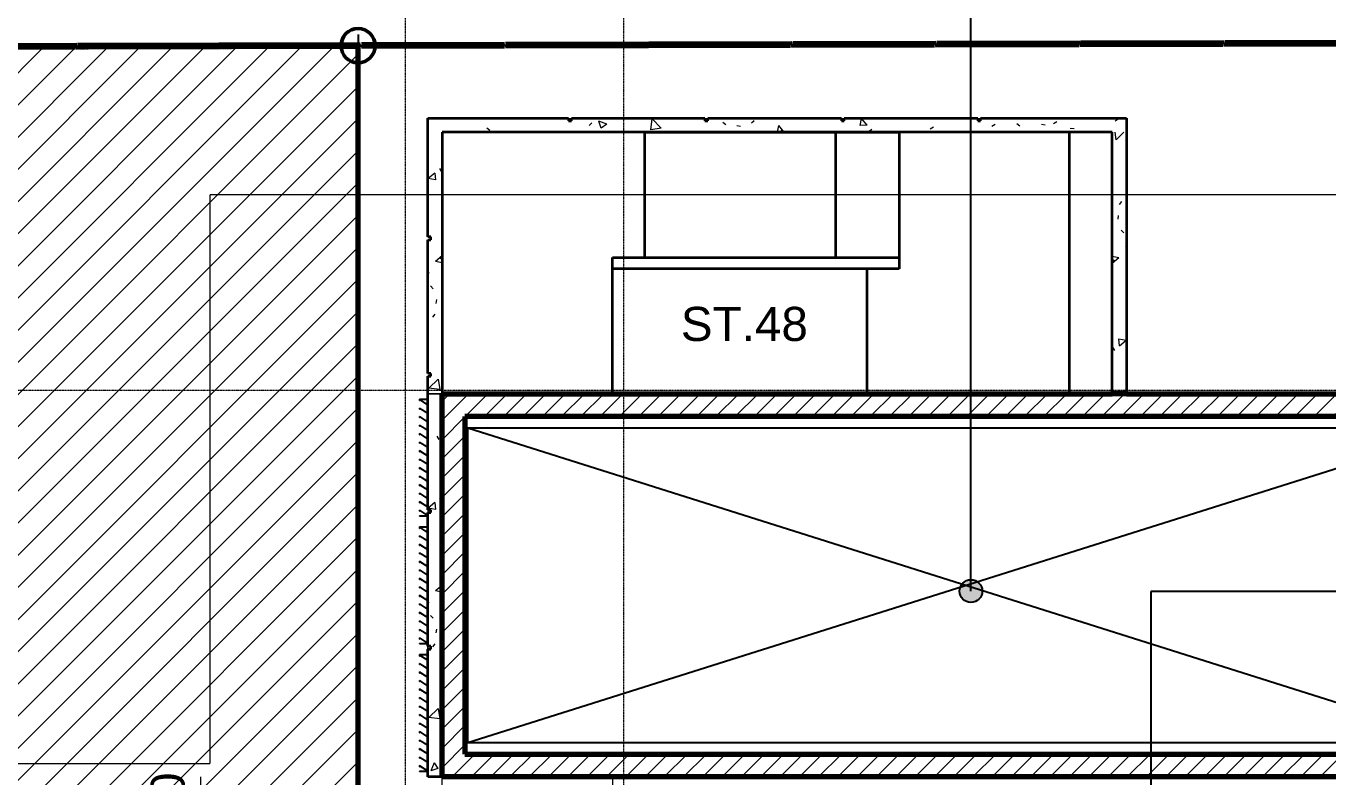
# Model space of a CAD drawing. Header units: millimetres. Extents: x -915437 to -840849, y -5243 to 29956.
# Drawn here: x -898142 to -886689, y 12852 to 19457 of the extents above; entities that cross this region are included whole.
import ezdxf

# ---------------------------------------------------------------- set-up
doc = ezdxf.new("R2010")
doc.units = ezdxf.units.MM
for name, pattern in [('DPA_Boundary 100', [7.5, 0, -1.5, 3, -1.5, 0, -1.5]), ('DPA_Grid _ Level 100', [10, 5.5, -1.6, 1.3, -1.6]), ('DPA_Hidden 100', [7.2, 4.7, -2.5]), ('DPA_ROW', [32.5, 15, -2.5, 5, -2.5, 5, -2.5])]:
    doc.linetypes.add(name, pattern=pattern)
for name, color, linetype, lineweight in [('_ _ A-DETL-OPENING', 1, 'Continuous', 25), ('A-ANNO-DIMS', 1, 'Continuous', 9), ('A-ANNO-DIMS-100', 1, 'Continuous', 9), ('A-ANNO-NOTE', 3, 'Continuous', 25), ('A-DETL', 1, 'Continuous', 70), ('A-DETL-GENF', 2, 'Continuous', 35), ('A-GENM', 1, 'Continuous', 9), ('A-GLAZ-CURT', 2, 'Continuous', 9), ('A-ROOM-IDEN', 3, 'Continuous', 25), ('A-WALL', 5, 'Continuous', 35), ('A-WALL-FNSH', 2, 'Continuous', 35), ('A-WALL-PATT', 1, 'Continuous', 35), ('C-PROP-LINE', 10, 'DPA_ROW', 100), ('S-GRID', 251, 'Continuous', 9), ('S-STRS-IDEN', 3, 'Continuous', 25), ('S-STRS-MBND', 2, 'Continuous', 35)]:
    doc.layers.add(name, color=color, linetype=linetype, lineweight=lineweight)
doc.styles.add('Arial_3', font='arial.ttf', dxfattribs={"height": 300})
doc.dimstyles.new('DPA-DIM-3_0_C-T', dxfattribs={"dimscale": 304.8, "dimtxt": 306.07782, "dimasz": 0.492126, "dimexe": 0.656168, "dimexo": 0.0625, "dimgap": 0.164042, "dimtad": 0, "dimjust": 2, "dimdec": 0, "dimzin": 0, "dimdsep": 46, "dimtxsty": 'Arial_3', "dimblk1": 'DOTBLANK', "dimblk2": 'OBLIQUE', "dimsah": 1, "dimcen": 0.09, "dimdle": 0.656168, "dimadec": 8, "dimazin": 0, "dimtfac": 1, "dimtdec": 4, "dimtix": 1, "dimtmove": 2, "dimatfit": 3, "dimfxl": 1.312336, "dimfxlon": 1, "dimtvp": 1, "dimtolj": 1, "dimtzin": 0, "dimarcsym": 2})
pattern_1 = [(45, (0, 0), (-84.852814, 84.852814), [])]

# ---------------------------------------------------------------- blocks, each defined once
blk = doc.blocks.new('DPA_CP_Entrance Louver Grill Vertical Z - Louver Grill Vertical Z-18397856-4211-01 ENLARGED ENTRANCE 1 GROUND LEVEL - REFLECTED CEILING PLAN')
at = {"layer": 'A-GLAZ-CURT'}
for p, q in [((-514, 127), (-562, 127)), ((-562, 127), (-562, 125)), ((-562, 125), (-562, 127)), ((-562, 127), (-514, 127)), ((-562, 50), (-562, 125)), ((-562, 125), (-562, 50)), ((-562, 50), (-562, 125)), ((-562, 125), (-562, 50)), ((-512, 200), (-514, 200)), ((-514, 200), (-514, 127)), ((-514, 127), (-514, 200)), ((-514, 200), (-512, 200)), ((-512, 126), (-512, 200)), ((-512, 200), (-512, 126)), ((514, 200), (512, 200)), ((512, 200), (512, 126)), ((512, 126), (512, 200)), ((512, 200), (514, 200)), ((514, 127), (514, 200)), ((514, 200), (514, 127)), ((562, 127), (514, 127)), ((514, 127), (562, 127)), ((-562, 50), (-562, 0)), ((-562, 0), (-562, 50))]:
    blk.add_line(p, q, dxfattribs=at)
blk = doc.blocks.new('DPA_CP_Entrance Louver Grill Vertical Z - Louver Grill Vertical Z-V10-4211-01 ENLARGED ENTRANCE 1 GROUND LEVEL - REFLECTED CEILING PLAN')
at = {"layer": 'A-GLAZ-CURT'}
for p, q in [((-514, 127), (-562, 127)), ((-562, 127), (-514, 127)), ((-512, 200), (-514, 200)), ((-514, 200), (-514, 127)), ((-514, 127), (-514, 200)), ((-514, 200), (-512, 200)), ((-512, 126), (-512, 200)), ((-512, 200), (-512, 126)), ((-458, 125), (-483, 125)), ((-458, 125), (-483, 125)), ((-458, 125), (-483, 125)), ((-458, 125), (-483, 125)), ((514, 200), (512, 200)), ((512, 200), (512, 126)), ((512, 126), (512, 200)), ((512, 200), (514, 200)), ((514, 127), (514, 200)), ((514, 200), (514, 127)), ((562, 127), (514, 127)), ((514, 127), (562, 127)), ((562, 125), (562, 127)), ((562, 127), (562, 125)), ((562, 50), (562, 125)), ((562, 125), (562, 50)), ((562, 50), (562, 125)), ((562, 125), (562, 50)), ((562, 0), (562, 50)), ((562, 50), (562, 0))]:
    blk.add_line(p, q, dxfattribs=at)
blk = doc.blocks.new('DPA_CP_Entrance Louver Grill Vertical Z - Louver Grill Vertical Z-V11-4211-01 ENLARGED ENTRANCE 1 GROUND LEVEL - REFLECTED CEILING PLAN')
at = {"layer": 'A-GLAZ-CURT'}
for p, q in [((-514, 127), (-562, 127)), ((-562, 127), (-514, 127)), ((-560, 125), (-535, 125)), ((-535, 125), (-560, 125)), ((-535, 125), (-560, 125)), ((-535, 125), (-560, 125)), ((-535, 125), (-560, 125)), ((-535, 125), (-560, 125)), ((-512, 200), (-514, 200)), ((-514, 200), (-514, 127)), ((-514, 127), (-514, 200)), ((-514, 200), (-512, 200)), ((-512, 126), (-512, 200)), ((-512, 200), (-512, 126)), ((514, 200), (512, 200)), ((512, 200), (512, 126)), ((512, 126), (512, 200)), ((512, 200), (514, 200)), ((514, 127), (514, 200)), ((514, 200), (514, 127)), ((562, 127), (514, 127)), ((514, 127), (562, 127))]:
    blk.add_line(p, q, dxfattribs=at)
blk = doc.blocks.new('GM_Louver Grill Vertical Z - Z Profile-V24-4211-01 ENLARGED ENTRANCE 1 GROUND LEVEL - REFLECTED CEILING PLAN')
at = {"layer": 'A-GENM'}
for p, q in [((46, 73), (1, 1)), ((1, 1), (46, 73)), ((4, 2), (50, 75)), ((50, 75), (4, 2)), ((30, 2), (4, 2)), ((4, 2), (30, 2)), ((50, 75), (40, 75)), ((40, 75), (40, 73)), ((40, 73), (40, 75)), ((40, 75), (50, 75)), ((40, 73), (46, 73)), ((46, 73), (40, 73))]:
    blk.add_line(p, q, dxfattribs=at)
blk = doc.blocks.new('GM_Louver Grill Vertical Z - Z Profile-V25-4211-01 ENLARGED ENTRANCE 1 GROUND LEVEL - REFLECTED CEILING PLAN')
at = {"layer": 'A-GENM'}
for p, q in [((46, 73), (1, 1)), ((1, 1), (46, 73)), ((4, 2), (50, 75)), ((50, 75), (4, 2)), ((30, 2), (4, 2)), ((4, 2), (30, 2)), ((49, 75), (40, 75)), ((40, 75), (40, 73)), ((40, 73), (40, 75)), ((40, 75), (50, 75)), ((40, 73), (46, 73)), ((46, 73), (40, 73))]:
    blk.add_line(p, q, dxfattribs=at)
blk = doc.blocks.new('GM_Louver Grill Vertical Z - Z Profile-V26-4211-01 ENLARGED ENTRANCE 1 GROUND LEVEL - REFLECTED CEILING PLAN')
at = {"layer": 'A-GENM'}
for p, q in [((46, 73), (1, 1)), ((1, 1), (46, 73)), ((4, 2), (50, 75)), ((50, 75), (4, 2)), ((30, 2), (4, 2)), ((4, 2), (30, 2)), ((28, 0), (30, 0)), ((30, 0), (28, 0)), ((30, 0), (30, 2)), ((30, 2), (30, 0)), ((50, 75), (40, 75)), ((40, 75), (40, 73)), ((40, 73), (40, 75)), ((40, 75), (50, 75)), ((40, 73), (46, 73)), ((46, 73), (40, 73))]:
    blk.add_line(p, q, dxfattribs=at)
blk = doc.blocks.new('GM_Louver Grill Vertical Z - Z Profile-V27-4211-01 ENLARGED ENTRANCE 1 GROUND LEVEL - REFLECTED CEILING PLAN')
at = {"layer": 'A-GENM'}
for p, q in [((1, 1), (46, 73)), ((46, 72), (1, 1)), ((4, 2), (50, 75)), ((50, 75), (4, 2)), ((30, 2), (4, 2)), ((4, 2), (30, 2)), ((50, 75), (40, 75)), ((40, 75), (40, 73)), ((40, 73), (40, 75)), ((40, 75), (50, 75)), ((40, 73), (46, 73)), ((46, 73), (40, 73))]:
    blk.add_line(p, q, dxfattribs=at)
blk = doc.blocks.new('System Panel - Facade_Solid Panel 100mm-18344664-4211-01 ENLARGED ENTRANCE 1 GROUND LEVEL - REFLECTED CEILING PLAN')
at = {"layer": 'A-GLAZ-CURT'}
for p, q in [((-750, -150), (-750, -50)), ((-750, -50), (750, -50)), ((750, -50), (750, -150)), ((750, -150), (-750, -150))]:
    blk.add_line(p, q, dxfattribs=at)
blk = doc.blocks.new('Family - ___-5116072-4211-01 ENLARGED ENTRANCE 1 GROUND LEVEL - REFLECTED CEILING PLAN')
at = {"layer": 'C-PROP-LINE'}
for p, q in [((-895222, 19284), (-909285, 19251)), ((-877522, 19325), (-895222, 19284))]:
    blk.add_line(p, q, dxfattribs=at)
blk = doc.blocks.new('DPA_GM_ROW_Node - Small-3986038-4211-01 ENLARGED ENTRANCE 1 GROUND LEVEL - REFLECTED CEILING PLAN')
at = {"layer": 'A-ANNO-NOTE'}
for p, q in [((0, 0), (-1, 0)), ((0, 1), (0, 0)), ((0, 0), (1, 0)), ((0, -1), (0, 0))]:
    blk.add_line(p, q, dxfattribs=at)
at = {"layer": 'A-ANNO-NOTE', "lineweight": 50}
blk.add_circle((0, 0), 1.5, dxfattribs=at)
blk = doc.blocks.new('DIMBLOCK47-4211-01 ENLARGED ENTRANCE 1 GROUND LEVEL - REFLECTED CEILING PLAN')
at = {"layer": 'A-ANNO-DIMS-100'}
for p, q in [((-896606, 12142), (-896606, 12852)), ((-896206, 12652), (-896806, 12652)), ((-896606, 12652), (-896206, 12652)), ((-896206, 12142), (-896806, 12142)), ((-896606, 12142), (-896206, 12142))]:
    blk.add_line(p, q, dxfattribs=at)
at = {"layer": 'A-ANNO-DIMS-100', "lineweight": 35}
for q in [(-896706, 12752), (-896506, 12552)]:
    blk.add_line((-896606, 12652), q, dxfattribs=at)
at = {"layer": 'A-ANNO-DIMS-100', "color": 0, "insert": (-897046, 12192), "char_height": 300, "width": 830.65, "attachment_point": 1, "rotation": 90, "line_spacing_factor": 0.941778, "style": 'Arial_3'}
blk.add_mtext('510', dxfattribs=at)
blk = doc.blocks.new('_DotBlank')
at = {"color": 0, "linetype": 'ByBlock', "lineweight": -2}
blk.add_line((-0.5, 0), (-1, 0), dxfattribs=at)
blk.add_circle((0, 0), 0.5, dxfattribs=at)
blk = doc.blocks.new('_Oblique')
at = {"color": 0, "linetype": 'ByBlock', "lineweight": -2}
blk.add_line((-0.5, -0.5), (0.5, 0.5), dxfattribs=at)

msp = doc.modelspace()

# ---------------------------------------------------------------- hatches: boundary and pattern name
at = {"layer": 'A-DETL-GENF', "lineweight": 9}
h = msp.add_hatch(dxfattribs=at)
h.set_pattern_fill('FP_17', color=8, style=0, pattern_type=2)
h.set_pattern_definition([(45, (0, 0), (-141.421356, 141.421356), [])])
h.paths.add_polyline_path([(-909284.6, 11314.5), (-895221.6, 11441.7), (-895221.6, 19283.7), (-909284.6, 19251)])
at = {"layer": 'A-ROOM-IDEN'}
h = msp.add_hatch(color=256, dxfattribs=at)
edge = h.paths.add_edge_path()
edge.add_arc((-889830.1, 14486.5), 100, 0, 360)
at = {"layer": 'A-WALL-PATT', "lineweight": 9}
h = msp.add_hatch(dxfattribs=at)
h.set_pattern_fill('FP_8', color=256, angle=-230, style=0, pattern_type=2)
h.set_pattern_definition([(220, (-894482.4, 17434.5), (63.76, -728.74), [76.2, -838.2]), (275, (-894482.4, 17434.5), (-764.23, 140.97), [60.96, -670.56]), (169.55, (-894477.06, 17373.8), (-700.47, -587.77), [64.76, -712.36]), (223.82, (-894685.6, 17434.5), (168.2, -1084.3), [114.3, -1257.3]), (173.36, (-894671.6, 17344.2), (-989.7, -949.6), [97.14, -1068.54]), (278.82, (-894685.6, 17434.5), (-989.7, -949.6), [91.44, -1005.84]), (249, (-894634.8, 17332.9), (409.06, -606.46), [76.2, -838.2]), (304, (-894634.8, 17332.9), (-736.75, -247.2), [60.96, -670.56]), (198.55, (-894600.7, 17282.4), (-327.7, -853.67), [64.76, -712.36]), (232.5, (-894482.37, 17434.52), (-338.22, -12.355), [33.53, -628.9, 33.53, -1320.29]), (232.5, (-894482.37, 17434.52), (-338.22, -12.355), [-695.96, -647.19, 33.53, -639.57]), (262.5, (-894482.37, 17434.52), (-400.72, -267.28), [33.53, -354.58, 33.53, -870.2]), (262.5, (-894482.37, 17434.52), (-400.72, -267.28), [-421.64, -613.66, 33.53, -223.01]), (302.5, (-894482.37, 17661.1), (22.915, -542.363), [33.53, -220.47, 33.53, -1810.51]), (302.5, (-894482.37, 17661.1), (22.915, -542.363), [-287.53, -758.95, 33.53, -1018.03]), (312.5, (-894482.37, 17762.7), (-101.7, -592.52), [33.53, -296.67, 33.53, -1239.52]), (312.5, (-894482.37, 17762.7), (-101.7, -592.52), [-363.73, -492.76, 33.53, -713.23])])
h.paths.add_polyline_path([(-894607.4, 16222), (-894482.4, 16222), (-894482.4, 18647), (-894607.4, 18647), (-894607.4, 17602), (-894582.4, 17602), (-894582.4, 17577), (-894607.4, 17577), (-894607.4, 16402), (-894582.4, 16402), (-894582.4, 16377), (-894607.4, 16377), (-894607.4, 16255.8)])
h = msp.add_hatch(dxfattribs=at)
h.set_pattern_fill('FP_9', color=256, angle=310, style=0, pattern_type=2)
h.set_pattern_definition([(130, (-891472.4, 18522), (-728.74, -63.76), [76.2, -838.2]), (185, (-891472.4, 18522), (140.97, 764.23), [60.96, -670.56]), (79.55, (-891533.1, 18516.7), (-587.77, 700.47), [64.76, -712.36]), (133.816, (-891472.4, 18725.2), (-1084.32, -168.17), [114.3, -1257.3]), (83.364, (-891562.7, 18711.2), (-949.6, 989.7), [97.14, -1068.54]), (188.816, (-891472.4, 18725.2), (-949.6, 989.7), [91.44, -1005.84]), (159, (-891574, 18674.4), (-606.46, -409.06), [76.2, -838.2]), (214, (-891574, 18674.4), (-247.2, 736.75), [60.96, -670.56]), (108.55, (-891624.5, 18640.3), (-853.67, 327.69), [64.76, -712.36]), (142.5, (-891472.37, 18522.02), (-12.355, 338.22), [33.53, -628.904, 33.53, -1320.29]), (142.5, (-891472.37, 18522.02), (-12.355, 338.22), [-695.96, -647.19, 33.53, -639.57]), (172.5, (-891472.37, 18522.02), (-267.28, 400.72), [33.53, -354.584, 33.53, -870.204]), (172.5, (-891472.37, 18522.02), (-267.28, 400.72), [-421.64, -613.664, 33.53, -223.01]), (212.5, (-891245.8, 18522.02), (-542.363, -22.915), [33.53, -220.47, -1844.04]), (212.5, (-891245.8, 18522.02), (-542.363, -22.915), [-254, 33.53, -758.95, -1051.56]), (212.5, (-891245.8, 18522.02), (-542.363, -22.915), [-1046.48, 33.53, -1018.03]), (222.5, (-891144.2, 18522), (-592.52, 101.71), [33.53, -296.67, 33.53, -1239.52]), (222.5, (-891144.2, 18522), (-592.52, 101.71), [-363.73, -492.76, 33.53, -713.23])])
h.paths.add_polyline_path([(-888462.4, 18522), (-888462.4, 18647), (-889744.9, 18647), (-889744.9, 18622), (-889769.9, 18622), (-889769.9, 18647), (-890944.9, 18647), (-890944.9, 18622), (-890969.9, 18622), (-890969.9, 18647), (-892144.9, 18647), (-892144.9, 18622), (-892169.9, 18622), (-892169.9, 18647), (-893344.9, 18647), (-893344.9, 18622), (-893369.9, 18622), (-893369.9, 18647), (-894482.4, 18647), (-894482.4, 18522), (-888587.4, 18522)])
h = msp.add_hatch(dxfattribs=at)
h.set_pattern_fill('FP_10', color=256, angle=130, style=0, pattern_type=2)
h.set_pattern_definition([(40, (-888587.4, 17372), (-63.76, 728.74), [76.2, -838.2]), (95, (-888587.4, 17372), (764.23, -140.97), [60.96, -670.56]), (349.55, (-888592.7, 17432.75), (700.47, 587.77), [64.76, -712.36]), (43.82, (-888384.2, 17372), (-168.2, 1084.3), [114.3, -1257.3]), (353.36, (-888398.2, 17462.4), (989.7, 949.6), [97.14, -1068.54]), (98.82, (-888384.2, 17372), (989.7, 949.6), [91.44, -1005.84]), (69, (-888435, 17473.6), (-409.06, 606.46), [76.2, -838.2]), (124, (-888435, 17473.6), (736.75, 247.2), [60.96, -670.56]), (18.55, (-888469.06, 17524.16), (327.7, 853.67), [64.76, -712.36]), (52.5, (-888587.37, 17372.02), (338.22, 12.355), [33.53, -628.9, 33.53, -1320.29]), (52.5, (-888587.37, 17372.02), (338.22, 12.355), [-695.96, -647.19, 33.53, -639.57]), (82.5, (-888587.37, 17372.02), (400.72, 267.28), [33.53, -354.58, 33.53, -870.2]), (82.5, (-888587.37, 17372.02), (400.72, 267.28), [-421.64, -613.66, 33.53, -223.01]), (122.5, (-888587.37, 17145.45), (-22.915, 542.363), [33.53, -220.47, 33.53, -1810.51]), (122.5, (-888587.37, 17145.45), (-22.915, 542.363), [-287.53, -758.95, 33.53, -1018.03]), (132.5, (-888587.37, 17043.85), (101.7, 592.52), [33.53, -296.67, 33.53, -1239.52]), (132.5, (-888587.37, 17043.85), (101.7, 592.52), [-363.73, -492.76, 33.53, -713.23])])
h.paths.add_polyline_path([(-888462.4, 16222), (-888462.4, 18522), (-888587.4, 18522), (-888587.4, 16222)])
h = msp.add_hatch(dxfattribs=at)
h.set_pattern_fill('FP_2', color=256, angle=-230, style=0, pattern_type=2)
h.set_pattern_definition([(220, (-894482.4, 14537), (63.76, -728.74), [76.2, -838.2]), (275, (-894482.4, 14537), (-764.23, 140.97), [60.96, -670.56]), (169.55, (-894477.06, 14476.3), (-700.47, -587.77), [64.76, -712.36]), (223.816, (-894685.6, 14537), (168.17, -1084.3), [114.3, -1257.3]), (173.364, (-894671.6, 14446.7), (-989.7, -949.6), [97.14, -1068.54]), (278.816, (-894685.6, 14537), (-989.7, -949.6), [91.44, -1005.84]), (249, (-894634.8, 14435.4), (409.06, -606.46), [76.2, -838.2]), (304, (-894634.8, 14435.4), (-736.75, -247.2), [60.96, -670.56]), (198.55, (-894600.7, 14384.9), (-327.69, -853.67), [64.76, -712.36]), (232.5, (-894482.37, 14537.02), (-338.22, -12.355), [33.53, -628.904, 33.53, -1320.29]), (232.5, (-894482.37, 14537.02), (-338.22, -12.355), [-695.96, -647.19, 33.53, -639.57]), (262.5, (-894482.37, 14537.02), (-400.72, -267.28), [33.53, -354.584, 33.53, -870.204]), (262.5, (-894482.37, 14537.02), (-400.72, -267.28), [-421.64, -613.664, 33.53, -223.01]), (302.5, (-894482.37, 14763.6), (22.915, -542.363), [33.53, -220.47, 33.53, -1810.51]), (302.5, (-894482.37, 14763.6), (22.915, -542.363), [-287.53, -758.95, 33.53, -1018.03]), (312.5, (-894482.37, 14865.2), (-101.71, -592.52), [33.53, -296.67, 33.53, -1239.52]), (312.5, (-894482.37, 14865.2), (-101.71, -592.52), [-363.73, -492.76, 33.53, -713.23])])
h.paths.add_polyline_path([(-894482.4, 12852), (-894482.4, 16222), (-894607.4, 16222), (-894607.4, 15202), (-894582.4, 15202), (-894582.4, 15177), (-894607.4, 15177), (-894607.4, 14002), (-894582.4, 14002), (-894582.4, 13977), (-894607.4, 13977), (-894607.4, 12852), (-894493.5, 12852)])
h = msp.add_hatch(dxfattribs=at)
h.set_pattern_fill('FP_1', color=256, style=0, pattern_type=2)
h.set_pattern_definition(pattern_1)
h.paths.add_polyline_path([(-885482.4, 16022), (-885482.4, 16222), (-894482.4, 16222), (-894482.4, 16022), (-888154.4, 16022)])
h = msp.add_hatch(dxfattribs=at)
h.set_pattern_fill('FP_1', color=256, style=0, pattern_type=2)
h.set_pattern_definition(pattern_1)
h.paths.add_polyline_path([(-894282.4, 12852), (-894282.4, 16022), (-894482.4, 16022), (-894482.4, 12852)])
h = msp.add_hatch(dxfattribs=at)
h.set_pattern_fill('FP_1', color=256, style=0, pattern_type=2)
h.set_pattern_definition(pattern_1)
h.paths.add_polyline_path([(-885513.1, 12852), (-885282.4, 12852), (-885282.4, 13052), (-894282.4, 13052), (-894282.4, 12852), (-885777.2, 12852)])

# ---------------------------------------------------------------- linework, layer by layer
at = {"layer": '_ _ A-DETL-OPENING'}
for p, q in [((-885482.4, 15922), (-894255.4, 13152)), ((-894255.4, 15922), (-885482.4, 13152)), ((-894255.4, 13152), (-894255.4, 15922)), ((-894255.4, 15922), (-885482.4, 15922)), ((-885482.4, 13152), (-894255.4, 13152))]:
    msp.add_line(p, q, dxfattribs=at)
at = {"layer": 'A-DETL', "linetype": 'DPA_Boundary 100', "lineweight": 100}
msp.add_line((-895221.6, 19283.7), (-909284.6, 19251), dxfattribs=at)
at = {"layer": 'A-DETL', "linetype": 'DPA_Hidden 100'}
msp.add_line((-895221.6, 11441.7), (-895221.6, 19283.7), dxfattribs=at)
at = {"layer": 'A-DETL', "linetype": 'DPA_Hidden 100', "lineweight": 9}
for p, q in [((-847407.4, 17972), (-896525.4, 17972)), ((-896525.4, 17972), (-896525.4, 12966.4)), ((-896525.4, 12966.4), (-909284.6, 12966.4))]:
    msp.add_line(p, q, dxfattribs=at)
at = {"layer": 'A-ROOM-IDEN'}
for p, q in [((-889830.1, 14486.5), (-889830.1, 20793.8)), ((-888248.4, 14483.9), (-888248.4, 3212.8)), ((-882957.3, 14483.9), (-888248.4, 14483.9))]:
    msp.add_line(p, q, dxfattribs=at)
msp.add_circle((-889830.1, 14486.5), 100, dxfattribs=at)
at = {"layer": 'A-WALL', "color": 7, "lineweight": 70}
for p, q in [((-894482.4, 16022), (-894482.4, 16222)), ((-894482.4, 16222), (-888587.4, 16222)), ((-888462.4, 16222), (-888587.4, 16222)), ((-888462.4, 16222), (-885767.4, 16222)), ((-894482.4, 12852), (-894482.4, 16022)), ((-885482.4, 16022), (-894282.4, 16022)), ((-894282.4, 16022), (-894282.4, 13052)), ((-894282.4, 13052), (-885282.4, 13052)), ((-894282.4, 12852), (-894482.4, 12852)), ((-885282.4, 12852), (-894282.4, 12852))]:
    msp.add_line(p, q, dxfattribs=at)
at = {"layer": 'A-WALL-FNSH', "color": 250}
for p, q in [((-894607.4, 17602), (-894607.4, 18647)), ((-894607.4, 18647), (-894482.4, 18647)), ((-894482.4, 18647), (-893369.9, 18647)), ((-893369.9, 18647), (-893369.9, 18622)), ((-893369.9, 18622), (-893344.9, 18622)), ((-893344.9, 18622), (-893344.9, 18647)), ((-893344.9, 18647), (-892169.9, 18647)), ((-892169.9, 18647), (-892169.9, 18622)), ((-892169.9, 18622), (-892144.9, 18622)), ((-892144.9, 18622), (-892144.9, 18647)), ((-892144.9, 18647), (-890969.9, 18647)), ((-890969.9, 18647), (-890969.9, 18622)), ((-890969.9, 18622), (-890944.9, 18622)), ((-890944.9, 18622), (-890944.9, 18647)), ((-890944.9, 18647), (-889769.9, 18647)), ((-889769.9, 18647), (-889769.9, 18622)), ((-889769.9, 18622), (-889744.9, 18622)), ((-889744.9, 18622), (-889744.9, 18647)), ((-889744.9, 18647), (-888462.4, 18647)), ((-888462.4, 18647), (-888462.4, 18522)), ((-894482.4, 18522), (-894482.4, 16222)), ((-888587.4, 18522), (-894482.4, 18522)), ((-888587.4, 16222), (-888587.4, 18522)), ((-888462.4, 18522), (-888462.4, 16222)), ((-894582.4, 17602), (-894607.4, 17602)), ((-894607.4, 16402), (-894607.4, 17577)), ((-894607.4, 17577), (-894582.4, 17577)), ((-894582.4, 17577), (-894582.4, 17602)), ((-894582.4, 16402), (-894607.4, 16402)), ((-894582.4, 16377), (-894582.4, 16402)), ((-894607.4, 16222), (-894607.4, 16377)), ((-894607.4, 16377), (-894582.4, 16377)), ((-894607.4, 15202), (-894607.4, 16222)), ((-894482.4, 16222), (-894482.4, 12852)), ((-894582.4, 15202), (-894607.4, 15202)), ((-894607.4, 14002), (-894607.4, 15177)), ((-894607.4, 15177), (-894582.4, 15177)), ((-894582.4, 15177), (-894582.4, 15202)), ((-894582.4, 14002), (-894607.4, 14002)), ((-894607.4, 12852), (-894607.4, 13977)), ((-894607.4, 13977), (-894582.4, 13977)), ((-894582.4, 13977), (-894582.4, 14002)), ((-894482.4, 12852), (-894607.4, 12852))]:
    msp.add_line(p, q, dxfattribs=at)
at = {"layer": 'S-GRID', "linetype": 'DPA_Grid _ Level 100'}
for p, q in [((-894805.4, -5243.1), (-894805.4, 26301)), ((-892882.4, -5243.1), (-892882.4, 26301)), ((-841739.4, 16252), (-911783.9, 16252))]:
    msp.add_line(p, q, dxfattribs=at)
at = {"layer": 'S-STRS-MBND'}
for p, q in [((-894482.4, 18522), (-894482.4, 16222)), ((-892702.4, 18522), (-894482.4, 18522)), ((-894482.4, 18522), (-894482.4, 16222)), ((-892702.4, 18522), (-894482.4, 18522)), ((-894482.4, 18522), (-894482.4, 16222)), ((-892702.4, 18522), (-894482.4, 18522)), ((-894482.4, 18522), (-894482.4, 16222)), ((-892702.4, 18522), (-894482.4, 18522)), ((-892702.4, 18522), (-892702.4, 17422)), ((-892702.4, 18522), (-892702.4, 17422)), ((-892702.4, 18522), (-892702.4, 17422)), ((-892702.4, 18522), (-892702.4, 17422)), ((-892702.4, 18522), (-891022.4, 18522)), ((-892702.4, 18522), (-890462.4, 18522)), ((-892702.4, 18522), (-890462.4, 18522)), ((-892702.4, 18522), (-890462.4, 18522)), ((-891022.4, 18522), (-891022.4, 17422)), ((-888962.4, 18522), (-890462.4, 18522)), ((-888962.4, 18522), (-890462.4, 18522)), ((-888962.4, 18522), (-890462.4, 18522)), ((-890462.4, 18522), (-890462.4, 17422)), ((-890462.4, 18522), (-890462.4, 17422)), ((-890462.4, 18522), (-890462.4, 17422)), ((-888962.4, 16222), (-888962.4, 18522)), ((-888962.4, 16222), (-888962.4, 18522)), ((-888962.4, 16222), (-888962.4, 18522)), ((-892982.4, 17422), (-892702.4, 17422)), ((-892982.4, 17322), (-892982.4, 17422)), ((-892982.4, 17422), (-892702.4, 17422)), ((-892982.4, 17322), (-892982.4, 17422)), ((-892982.4, 17422), (-892702.4, 17422)), ((-892982.4, 17322), (-892982.4, 17422)), ((-892982.4, 17422), (-892702.4, 17422)), ((-892982.4, 17322), (-892982.4, 17422)), ((-892702.4, 17422), (-891022.4, 17422)), ((-892702.4, 17422), (-890462.4, 17422)), ((-892702.4, 17422), (-890462.4, 17422)), ((-892702.4, 17422), (-890462.4, 17422)), ((-890462.4, 17422), (-890462.4, 17322)), ((-890462.4, 17422), (-890462.4, 17322)), ((-890462.4, 17422), (-890462.4, 17322)), ((-892982.4, 16222), (-892982.4, 17322)), ((-892982.4, 16222), (-892982.4, 17322)), ((-892982.4, 16222), (-892982.4, 17322)), ((-892982.4, 16222), (-892982.4, 17322)), ((-890742.4, 17322), (-892982.4, 17322)), ((-890742.4, 17322), (-892982.4, 17322)), ((-890742.4, 17322), (-892982.4, 17322)), ((-890742.4, 17322), (-892982.4, 17322)), ((-890462.4, 17322), (-890742.4, 17322)), ((-890462.4, 17322), (-890742.4, 17322)), ((-890462.4, 17322), (-890742.4, 17322)), ((-890742.4, 16222), (-890742.4, 17322)), ((-890742.4, 16222), (-890742.4, 17322)), ((-890742.4, 16222), (-890742.4, 17322)), ((-890742.4, 16222), (-890742.4, 17322)), ((-894482.4, 16222), (-892982.4, 16222)), ((-894482.4, 16222), (-892982.4, 16222)), ((-894482.4, 16222), (-892982.4, 16222)), ((-894482.4, 16222), (-892982.4, 16222)), ((-890742.4, 16222), (-892982.4, 16222)), ((-890742.4, 16222), (-892982.4, 16222)), ((-890742.4, 16222), (-892982.4, 16222)), ((-890742.4, 16222), (-892982.4, 16222)), ((-890742.4, 16222), (-888962.4, 16222)), ((-890742.4, 16222), (-888962.4, 16222)), ((-890742.4, 16222), (-888962.4, 16222))]:
    msp.add_line(p, q, dxfattribs=at)

# ---------------------------------------------------------------- block references
at = {"layer": 'A-ANNO-NOTE', "xscale": 100, "yscale": 100, "zscale": 100}
msp.add_blockref('DPA_GM_ROW_Node - Small-3986038-4211-01 ENLARGED ENTRANCE 1 GROUND LEVEL - REFLECTED CEILING PLAN', (-895221.6, 19283.7), dxfattribs=at)
at = {"layer": 'A-GENM', "rotation": 90.00000000000006}
for name, p in [('GM_Louver Grill Vertical Z - Z Profile-V24-4211-01 ENLARGED ENTRANCE 1 GROUND LEVEL - REFLECTED CEILING PLAN', (-894606.4, 16122)), ('GM_Louver Grill Vertical Z - Z Profile-V24-4211-01 ENLARGED ENTRANCE 1 GROUND LEVEL - REFLECTED CEILING PLAN', (-894606.4, 16047.1)), ('GM_Louver Grill Vertical Z - Z Profile-V25-4211-01 ENLARGED ENTRANCE 1 GROUND LEVEL - REFLECTED CEILING PLAN', (-894606.4, 15972.3)), ('GM_Louver Grill Vertical Z - Z Profile-V24-4211-01 ENLARGED ENTRANCE 1 GROUND LEVEL - REFLECTED CEILING PLAN', (-894606.4, 15897.4)), ('GM_Louver Grill Vertical Z - Z Profile-V24-4211-01 ENLARGED ENTRANCE 1 GROUND LEVEL - REFLECTED CEILING PLAN', (-894606.4, 15822.5)), ('GM_Louver Grill Vertical Z - Z Profile-V24-4211-01 ENLARGED ENTRANCE 1 GROUND LEVEL - REFLECTED CEILING PLAN', (-894606.4, 15747.7)), ('GM_Louver Grill Vertical Z - Z Profile-V24-4211-01 ENLARGED ENTRANCE 1 GROUND LEVEL - REFLECTED CEILING PLAN', (-894606.4, 15672.8)), ('GM_Louver Grill Vertical Z - Z Profile-V24-4211-01 ENLARGED ENTRANCE 1 GROUND LEVEL - REFLECTED CEILING PLAN', (-894606.4, 15597.9)), ('GM_Louver Grill Vertical Z - Z Profile-V24-4211-01 ENLARGED ENTRANCE 1 GROUND LEVEL - REFLECTED CEILING PLAN', (-894606.4, 15523)), ('GM_Louver Grill Vertical Z - Z Profile-V24-4211-01 ENLARGED ENTRANCE 1 GROUND LEVEL - REFLECTED CEILING PLAN', (-894606.4, 15448.2)), ('GM_Louver Grill Vertical Z - Z Profile-V24-4211-01 ENLARGED ENTRANCE 1 GROUND LEVEL - REFLECTED CEILING PLAN', (-894606.4, 15373.3)), ('GM_Louver Grill Vertical Z - Z Profile-V24-4211-01 ENLARGED ENTRANCE 1 GROUND LEVEL - REFLECTED CEILING PLAN', (-894606.4, 15298.4)), ('GM_Louver Grill Vertical Z - Z Profile-V24-4211-01 ENLARGED ENTRANCE 1 GROUND LEVEL - REFLECTED CEILING PLAN', (-894606.4, 15223.6)), ('GM_Louver Grill Vertical Z - Z Profile-V26-4211-01 ENLARGED ENTRANCE 1 GROUND LEVEL - REFLECTED CEILING PLAN', (-894606.4, 15148.7)), ('GM_Louver Grill Vertical Z - Z Profile-V24-4211-01 ENLARGED ENTRANCE 1 GROUND LEVEL - REFLECTED CEILING PLAN', (-894606.4, 14998.7)), ('GM_Louver Grill Vertical Z - Z Profile-V24-4211-01 ENLARGED ENTRANCE 1 GROUND LEVEL - REFLECTED CEILING PLAN', (-894606.4, 14923.8)), ('GM_Louver Grill Vertical Z - Z Profile-V24-4211-01 ENLARGED ENTRANCE 1 GROUND LEVEL - REFLECTED CEILING PLAN', (-894606.4, 14848.9)), ('GM_Louver Grill Vertical Z - Z Profile-V24-4211-01 ENLARGED ENTRANCE 1 GROUND LEVEL - REFLECTED CEILING PLAN', (-894606.4, 14774.1)), ('GM_Louver Grill Vertical Z - Z Profile-V24-4211-01 ENLARGED ENTRANCE 1 GROUND LEVEL - REFLECTED CEILING PLAN', (-894606.4, 14699.2)), ('GM_Louver Grill Vertical Z - Z Profile-V24-4211-01 ENLARGED ENTRANCE 1 GROUND LEVEL - REFLECTED CEILING PLAN', (-894606.4, 14624.3)), ('GM_Louver Grill Vertical Z - Z Profile-V24-4211-01 ENLARGED ENTRANCE 1 GROUND LEVEL - REFLECTED CEILING PLAN', (-894606.4, 14549.5)), ('GM_Louver Grill Vertical Z - Z Profile-V24-4211-01 ENLARGED ENTRANCE 1 GROUND LEVEL - REFLECTED CEILING PLAN', (-894606.4, 14474.6)), ('GM_Louver Grill Vertical Z - Z Profile-V24-4211-01 ENLARGED ENTRANCE 1 GROUND LEVEL - REFLECTED CEILING PLAN', (-894606.4, 14399.7)), ('GM_Louver Grill Vertical Z - Z Profile-V24-4211-01 ENLARGED ENTRANCE 1 GROUND LEVEL - REFLECTED CEILING PLAN', (-894606.4, 14324.8)), ('GM_Louver Grill Vertical Z - Z Profile-V24-4211-01 ENLARGED ENTRANCE 1 GROUND LEVEL - REFLECTED CEILING PLAN', (-894606.4, 14250)), ('GM_Louver Grill Vertical Z - Z Profile-V24-4211-01 ENLARGED ENTRANCE 1 GROUND LEVEL - REFLECTED CEILING PLAN', (-894606.4, 14175.1)), ('GM_Louver Grill Vertical Z - Z Profile-V27-4211-01 ENLARGED ENTRANCE 1 GROUND LEVEL - REFLECTED CEILING PLAN', (-894606.4, 14100.2)), ('GM_Louver Grill Vertical Z - Z Profile-V24-4211-01 ENLARGED ENTRANCE 1 GROUND LEVEL - REFLECTED CEILING PLAN', (-894606.4, 14025.4)), ('GM_Louver Grill Vertical Z - Z Profile-V24-4211-01 ENLARGED ENTRANCE 1 GROUND LEVEL - REFLECTED CEILING PLAN', (-894606.4, 13875.4)), ('GM_Louver Grill Vertical Z - Z Profile-V24-4211-01 ENLARGED ENTRANCE 1 GROUND LEVEL - REFLECTED CEILING PLAN', (-894606.4, 13800.5)), ('GM_Louver Grill Vertical Z - Z Profile-V24-4211-01 ENLARGED ENTRANCE 1 GROUND LEVEL - REFLECTED CEILING PLAN', (-894606.4, 13725.6)), ('GM_Louver Grill Vertical Z - Z Profile-V24-4211-01 ENLARGED ENTRANCE 1 GROUND LEVEL - REFLECTED CEILING PLAN', (-894606.4, 13650.7)), ('GM_Louver Grill Vertical Z - Z Profile-V24-4211-01 ENLARGED ENTRANCE 1 GROUND LEVEL - REFLECTED CEILING PLAN', (-894606.4, 13575.9)), ('GM_Louver Grill Vertical Z - Z Profile-V24-4211-01 ENLARGED ENTRANCE 1 GROUND LEVEL - REFLECTED CEILING PLAN', (-894606.4, 13501)), ('GM_Louver Grill Vertical Z - Z Profile-V24-4211-01 ENLARGED ENTRANCE 1 GROUND LEVEL - REFLECTED CEILING PLAN', (-894606.4, 13426.1)), ('GM_Louver Grill Vertical Z - Z Profile-V24-4211-01 ENLARGED ENTRANCE 1 GROUND LEVEL - REFLECTED CEILING PLAN', (-894606.4, 13351.3)), ('GM_Louver Grill Vertical Z - Z Profile-V24-4211-01 ENLARGED ENTRANCE 1 GROUND LEVEL - REFLECTED CEILING PLAN', (-894606.4, 13276.4)), ('GM_Louver Grill Vertical Z - Z Profile-V24-4211-01 ENLARGED ENTRANCE 1 GROUND LEVEL - REFLECTED CEILING PLAN', (-894606.4, 13201.5)), ('GM_Louver Grill Vertical Z - Z Profile-V24-4211-01 ENLARGED ENTRANCE 1 GROUND LEVEL - REFLECTED CEILING PLAN', (-894606.4, 13126.6)), ('GM_Louver Grill Vertical Z - Z Profile-V24-4211-01 ENLARGED ENTRANCE 1 GROUND LEVEL - REFLECTED CEILING PLAN', (-894606.4, 13051.8)), ('GM_Louver Grill Vertical Z - Z Profile-V24-4211-01 ENLARGED ENTRANCE 1 GROUND LEVEL - REFLECTED CEILING PLAN', (-894606.4, 12976.9)), ('GM_Louver Grill Vertical Z - Z Profile-V24-4211-01 ENLARGED ENTRANCE 1 GROUND LEVEL - REFLECTED CEILING PLAN', (-894606.4, 12902))]:
    msp.add_blockref(name, p, dxfattribs=at)
at = {"layer": 'A-GLAZ-CURT', "rotation": 90.00000000000006}
for name, p in [('DPA_CP_Entrance Louver Grill Vertical Z - Louver Grill Vertical Z-V10-4211-01 ENLARGED ENTRANCE 1 GROUND LEVEL - REFLECTED CEILING PLAN', (-894481.4, 15660.4)), ('DPA_CP_Entrance Louver Grill Vertical Z - Louver Grill Vertical Z-V11-4211-01 ENLARGED ENTRANCE 1 GROUND LEVEL - REFLECTED CEILING PLAN', (-894481.4, 14537)), ('DPA_CP_Entrance Louver Grill Vertical Z - Louver Grill Vertical Z-18397856-4211-01 ENLARGED ENTRANCE 1 GROUND LEVEL - REFLECTED CEILING PLAN', (-894481.4, 13413.7))]:
    msp.add_blockref(name, p, dxfattribs=at)
at = {"layer": 'A-GLAZ-CURT'}
msp.add_blockref('System Panel - Facade_Solid Panel 100mm-18344664-4211-01 ENLARGED ENTRANCE 1 GROUND LEVEL - REFLECTED CEILING PLAN', (-893732.4, 12902), dxfattribs=at)
at = {"layer": 'C-PROP-LINE'}
msp.add_blockref('Family - ___-5116072-4211-01 ENLARGED ENTRANCE 1 GROUND LEVEL - REFLECTED CEILING PLAN', (0, 0), dxfattribs=at)

# ---------------------------------------------------------------- texts
at = {"layer": 'S-STRS-IDEN', "lineweight": 9, "insert": (-892382.4, 16986.7), "char_height": 300, "width": 1386.919, "attachment_point": 1, "style": 'Arial_3'}
msp.add_mtext('ST.48', dxfattribs=at)

# ---------------------------------------------------------------- dimensions: what is measured, and where the dimension line sits
at = {"layer": 'A-ANNO-DIMS'}
dim = msp.add_linear_dim(base=(-896606.3, 12651.5), p1=(-896206.3, 12141.5), p2=(-896206.3, 12651.5), angle=90, dimstyle='DPA-DIM-3_0_C-T', override={"dimpost": '<>', "dimfxl": 510}, dxfattribs=at)
dim.commit()
dim.dimension.update_dxf_attribs({"geometry": 'DIMBLOCK47-4211-01 ENLARGED ENTRANCE 1 GROUND LEVEL - REFLECTED CEILING PLAN', "text_midpoint": (-896845.8, 12607.3), "dimtype": 160, "text_rotation": 90})

doc.saveas('drawing.dxf')
